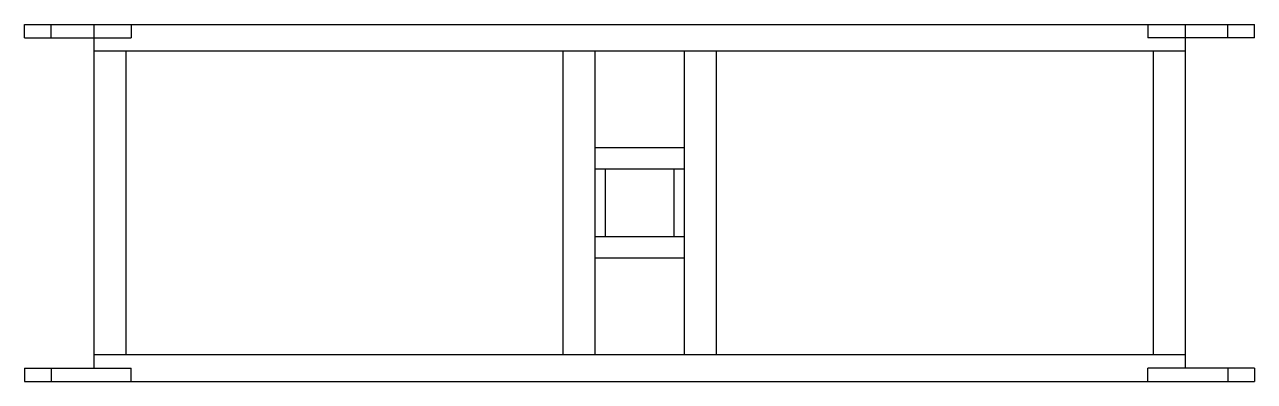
# Model space of a CAD drawing. Extents: x -1153 to 1153, y -335 to 335.
import ezdxf

# ---------------------------------------------------------------- set-up
doc = ezdxf.new("R2010")
doc.units = 0
doc.layers.add('LAYER_8', color=14, linetype='CONTINUOUS')

msp = doc.modelspace()

# ---------------------------------------------------------------- linework, layer by layer
at = {"layer": 'LAYER_8'}
for p, q in [((-1153, 310), (-1153, 335)), ((-1153, 335), (1153, 335)), ((-1103, 310), (-1103, 335)), ((-1023, 335), (-1023, -310)), ((-953, 335), (-953, 310)), ((953, 335), (953, 310)), ((1023, 335), (1023, -310)), ((1103, 310), (1103, 335)), ((1153, 310), (1153, 335)), ((-1153, 310), (-953, 310)), ((1153, 310), (953, 310)), ((1023, 285), (-1023, 285)), ((-963, 285), (-963, -285)), ((-143.5, 285), (-143.5, -285)), ((-83.5, 285), (-83.5, -285)), ((83.5, 285), (83.5, -285)), ((143.5, 285), (143.5, -285)), ((963, 285), (963, -285)), ((83.5, 103.5), (-83.5, 103.5)), ((83.5, 63.5), (-83.5, 63.5)), ((-64.5, 63.5), (-64.5, -63.5)), ((64.5, 63.5), (64.5, -63.5)), ((83.5, -63.5), (-83.5, -63.5)), ((83.5, -103.5), (-83.5, -103.5)), ((1023, -285), (-1023, -285)), ((-1153, -310), (-1153, -335)), ((-1153, -310), (-953, -310)), ((-1103, -310), (-1103, -335)), ((-953, -335), (-953, -310)), ((953, -335), (953, -310)), ((1153, -310), (953, -310)), ((1103, -310), (1103, -335)), ((1153, -310), (1153, -335)), ((-1153, -335), (1153, -335))]:
    msp.add_line(p, q, dxfattribs=at)

doc.saveas('drawing.dxf')
